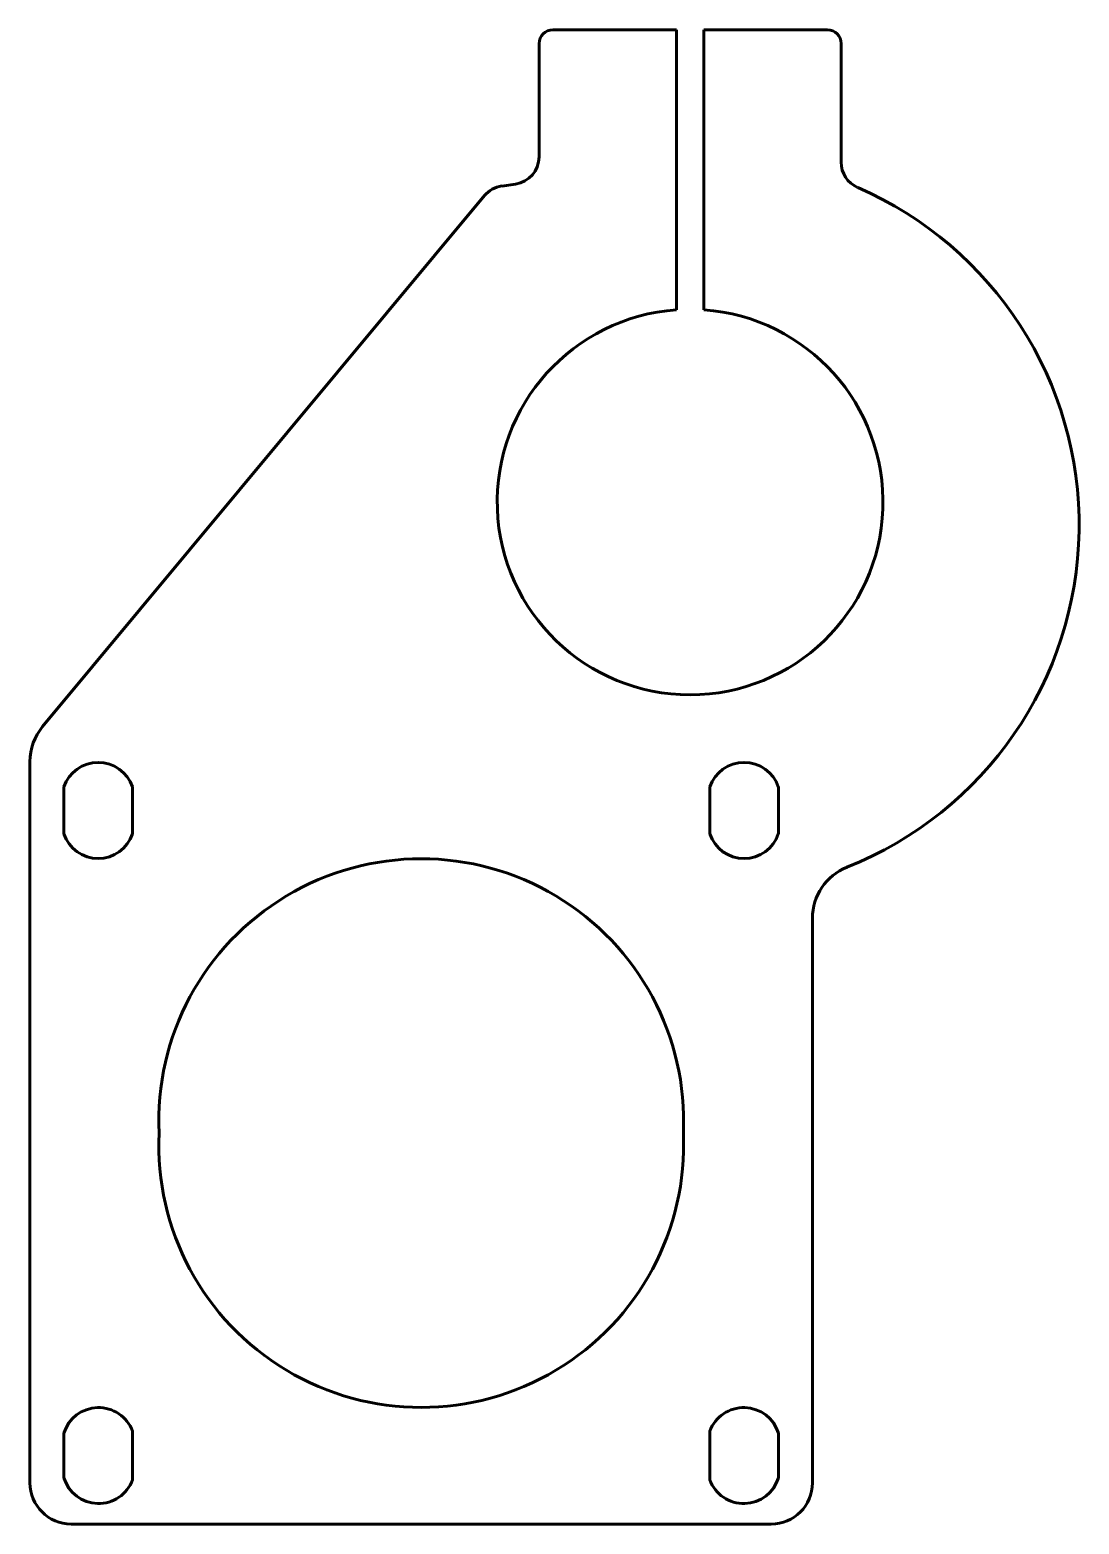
# Model space of a CAD drawing. Header units: millimetres. Extents: x 102 to 178, y 132 to 241.
import ezdxf

# ---------------------------------------------------------------- set-up
doc = ezdxf.new("R2010")
doc.units = ezdxf.units.MM
doc.linetypes.add('K5LT_BASIC', pattern=[0])
doc.layers.add('Системный слой (1)', color=251, linetype='Continuous', true_color=0x6c6c6c)

msp = doc.modelspace()

# ---------------------------------------------------------------- linework, layer by layer
at = {"layer": 'Системный слой (1)', "color": 143, "linetype": 'K5LT_BASIC', "lineweight": 60, "true_color": 0x33acca}
for p, q in [((140.13, 241.28), (149.13, 241.28)), ((149.13, 241.28), (149.13, 220.87)), ((151.13, 220.87), (151.13, 241.28)), ((151.13, 241.28), (160.13, 241.28)), ((139.13, 232.02), (139.13, 240.28)), ((161.13, 240.28), (161.13, 231.63)), ((136.41, 229.9), (137.41, 230.04)), ((102.96, 190.49), (135.15, 229.2)), ((102.04, 135.36), (102.04, 187.94)), ((104.51, 182.67), (104.51, 186.1)), ((109.51, 186.1), (109.51, 182.67)), ((151.56, 182.67), (151.56, 186.09)), ((156.56, 186.09), (156.56, 182.67)), ((159.04, 176.52), (159.04, 135.36)), ((104.51, 135.72), (104.51, 138.99)), ((109.51, 139.14), (109.51, 135.57)), ((151.56, 135.57), (151.56, 139.14)), ((156.56, 138.99), (156.56, 135.72)), ((156.04, 132.36), (105.04, 132.36))]:
    msp.add_line(p, q, dxfattribs=at)
for centre, radius, start, end in [((140.13, 240.28), 1, 90, 180), ((160.13, 240.28), 1, 0, 90), ((137.13, 232.02), 2, 277.892, 0), ((163.13, 231.63), 2, 180, 246.489), ((136.69, 227.92), 2, 97.892, 140.2537), ((151.63, 205.18), 26.84, 291.7123, 66.489), ((150.13, 206.86), 14.05, 94.0814, 85.9186), ((106.04, 187.94), 4, 140.2537, 180), ((107.01, 185.24), 2.64, 18.9364, 161.0636), ((154.06, 185.24), 2.64, 18.9248, 161.0752), ((107.01, 183.52), 2.64, 198.9287, 341.0713), ((154.06, 183.52), 2.64, 198.9316, 341.0684), ((130.54, 161.74), 19.12, 357.3618, 182.6382), ((163.04, 176.52), 4, 111.7123, 180), ((130.54, 159.98), 19.12, 177.3628, 2.6372), ((107.04, 138.21), 2.64, 20.5472, 162.8267), ((154.04, 138.21), 2.64, 17.1646, 159.46), ((105.04, 135.36), 3, 180, 270), ((107.04, 136.5), 2.64, 197.1886, 339.4402), ((154.04, 136.5), 2.64, 200.5401, 342.8353), ((156.04, 135.36), 3, 270, 0)]:
    msp.add_arc(centre, radius, start, end, dxfattribs=at)

doc.saveas('drawing.dxf')
